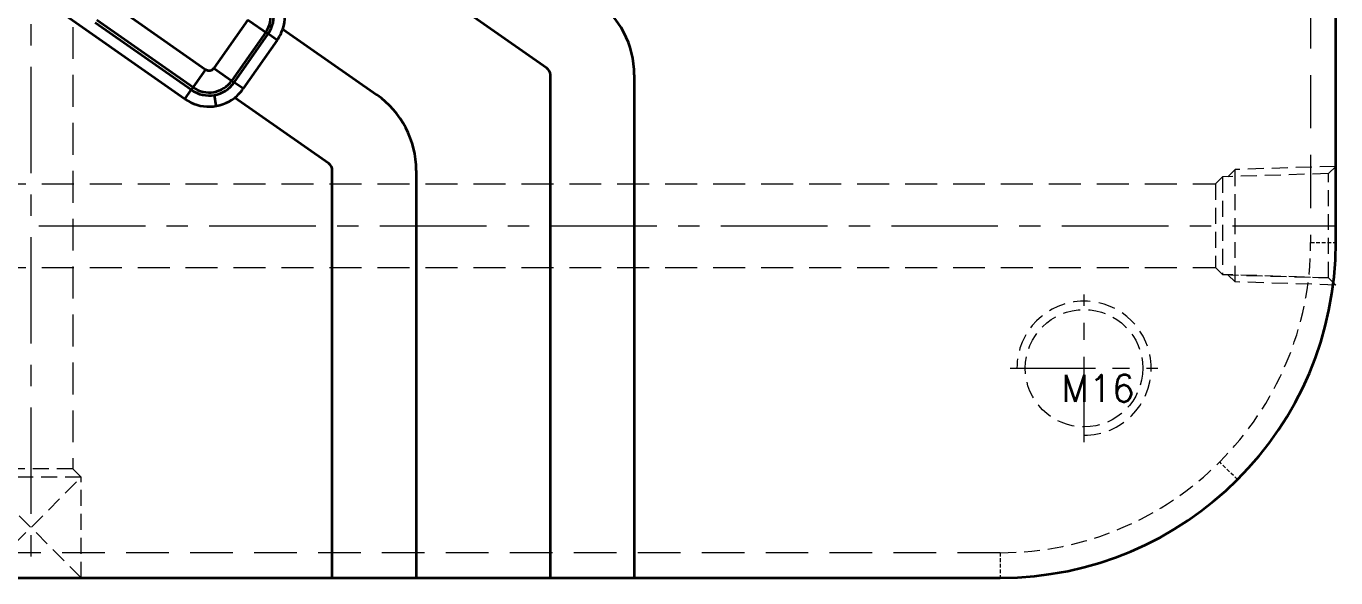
# Model space of a CAD drawing. Header units: millimetres. Extents: x -55 to 464, y 64 to 432.
# Drawn here: x 289.3 to 445.3, y 132 to 197.8 of the extents above; entities that cross this region are included whole.
import ezdxf

# ---------------------------------------------------------------- set-up
doc = ezdxf.new("R2010")
doc.units = ezdxf.units.MM
doc.linetypes.add('CENTER', pattern=[50.8, 31.75, -6.35, 6.35, -6.35])
doc.linetypes.add('HIDDEN', pattern=[9.525, 6.35, -3.175])
for name, color, linetype, lineweight in [('cool', 153, 'HIDDEN', 9), ('core', 7, 'Continuous', 20), ('screw', 33, 'Continuous', 13)]:
    doc.layers.add(name, color=color, linetype=linetype, lineweight=lineweight)
doc.styles.add('TXT', font='txt.shx', dxfattribs={"bigfont": 'gbcbig.shx'})

# ---------------------------------------------------------------- blocks, each defined once
blk = doc.blocks.new('screw_m16_g')
at = {"layer": 'screw', "color": 1, "linetype": 'CENTER', "ltscale": 0.32}
for p, q in [((0, -8.8), (0, 8.8)), ((-8.8, 0), (8.8, 0))]:
    blk.add_line(p, q, dxfattribs=at)
at = {"layer": 'screw', "color": 33, "linetype": 'HIDDEN', "ltscale": 0.32}
blk.add_circle((0, 0), 7, dxfattribs=at)
at = {"layer": 'screw', "color": 92, "linetype": 'HIDDEN', "ltscale": 0.32}
blk.add_arc((0, 0), 8, 270, 180, dxfattribs=at)
at = {"layer": 'screw', "color": 6, "style": 'TXT'}
blk.add_text('M16', height=3.2, dxfattribs=at).set_placement((-2.72, -4))
blk = doc.blocks.new('cool_jt_f12')
at = {"layer": 'cool', "ltscale": 0.3}
for p, q in [((0, 7.0785), (0.856, 6.2225)), ((0, 7.0785), (12, 6.7035)), ((12, 6.7035), (12.856, 5.8475)), ((12, 6.7035), (12, -6.7035)), ((0.856, 6.2225), (0.856, -6.2225)), ((13.5, 5.827375), (0.856, 6.2225)), ((0.856, 6.2225), (13.5, 5.827375)), ((14.327375, 5), (13.5, 5.827375)), ((13.5, -5.827375), (13.5, 5.827375)), ((14.327375, -5), (14.327375, 5)), ((0.856, -6.2225), (0, -7.0785)), ((0.856, -6.2225), (13.5, -5.827375)), ((12, -6.7035), (12.856, -5.8475)), ((13.5, -5.827375), (14.327375, -5)), ((0, -7.0785), (12, -6.7035))]:
    blk.add_line(p, q, dxfattribs=at)
blk = doc.blocks.new('H-SL-1-1')
at = {"layer": 'cool', "ltscale": 0.6}
for p, q in [((14.33, 5), (485.67, 5)), ((14.33, -5), (485.67, -5))]:
    blk.add_line(p, q, dxfattribs=at)
at = {"layer": 'cool', "color": 1, "linetype": 'CENTER', "ltscale": 0.4}
blk.add_line((0, 0), (500, 0), dxfattribs=at)
at = {"layer": 'cool', "ltscale": 0.6, "rotation": 180}
blk.add_blockref('cool_jt_f12', (500, 0), dxfattribs=at)
blk = doc.blocks.new('cool_jt_g15')
at = {"layer": 'cool', "ltscale": 0.3}
for p, q in [((0, 6), (12, 6)), ((0, 6), (12, -6)), ((0, -6), (12, 6)), ((12, -6), (12, 6)), ((12, 6), (13, 5)), ((13, -5), (13, 5)), ((0, -6), (12, -6)), ((12, -6), (13, -5))]:
    blk.add_line(p, q, dxfattribs=at)
blk = doc.blocks.new('H-SL-2-1')
at = {"layer": 'cool', "color": 1, "linetype": 'CENTER', "ltscale": 0.4}
blk.add_line((344.5, 8.89), (344.5, -174), dxfattribs=at)
at = {"layer": 'cool', "ltscale": 0.6}
blk.add_line((349.5, 6), (349.5, -161), dxfattribs=at)
at = {"layer": 'cool', "ltscale": 0.6, "rotation": 90}
blk.add_blockref('cool_jt_g15', (344.5, -174), dxfattribs=at)

msp = doc.modelspace()

# ---------------------------------------------------------------- linework, layer by layer
at = {"layer": 'core', "color": 8, "linetype": 'HIDDEN', "lineweight": 18}
msp.add_line((442.328, 392.005), (442.328, 172.005), dxfattribs=at)
at = {"layer": 'core', "color": 7, "linetype": 'Continuous', "lineweight": 35}
for p, q in [((445.328, 172.005), (445.328, 211.089)), ((351.307, 192.806), (325.815, 210.656)), ((308.185, 189.12), (289.77, 202.014)), ((299.196, 200.656), (310.648, 192.638)), ((308.944, 190.204), (297.492, 198.223)), ((309.152, 190.501), (297.7, 198.52)), ((315.673, 198.585), (311.631, 192.811)), ((315.673, 198.585), (318.107, 196.881)), ((317.81, 197.089), (313.767, 191.315)), ((314.064, 191.107), (318.107, 196.881)), ((319.177, 196.131), (318.107, 196.881)), ((319.841, 197.468), (319.855, 197.458)), ((319.855, 197.458), (331.054, 189.617)), ((319.177, 196.131), (315.134, 190.357)), ((310.648, 192.638), (308.944, 190.204)), ((311.631, 192.811), (314.064, 191.107)), ((351.734, 132.005), (351.734, 191.986)), ((361.734, 191.986), (361.734, 132.005)), ((315.134, 190.357), (314.064, 191.107)), ((308.185, 189.12), (308.944, 190.204)), ((311.921, 188.292), (311.691, 189.595)), ((314.119, 189.267), (314.105, 189.277)), ((325.318, 181.425), (314.119, 189.267)), ((325.745, 132.005), (325.745, 180.606)), ((335.745, 180.606), (335.745, 132.005)), ((250.987, 132.005), (405.328, 132.005))]:
    msp.add_line(p, q, dxfattribs=at)
at = {"layer": 'core', "color": 8, "linetype": 'HIDDEN', "lineweight": 18, "ltscale": 0.07}
for p, q in [((442.328, 172.005), (445.328, 172.005)), ((433.612, 143.721), (431.491, 145.842)), ((405.328, 135.005), (405.328, 132.005))]:
    msp.add_line(p, q, dxfattribs=at)
at = {"layer": 'core', "color": 8, "linetype": 'HIDDEN', "lineweight": 18, "ltscale": 0.8}
msp.add_line((405.328, 135.005), (252.072, 135.005), dxfattribs=at)
at = {"layer": 'core', "color": 7, "linetype": 'Continuous', "lineweight": 35}
for centre, radius, start, end in [((315.095, 198.99), 5, 342.16559, 55), ((315.095, 198.99), 3.314, 325, 55), ((315.095, 198.99), 3.676, 325, 55), ((350.734, 191.986), 11, 0, 55), ((315.095, 198.99), 4.983, 325, 342.2255), ((311.053, 193.216), 0.706, 235, 325), ((350.734, 191.986), 1, 0, 55), ((311.053, 193.216), 3.676, 235, 325), ((311.053, 193.216), 3.314, 235, 325), ((311.053, 193.216), 5, 235, 307.83441), ((311.053, 193.216), 4.983, 307.7745, 325), ((324.745, 180.606), 11, 0, 55), ((324.745, 180.606), 1, 0, 55), ((405.328, 172.005), 40, 270, 0)]:
    msp.add_arc(centre, radius, start, end, dxfattribs=at)
at = {"layer": 'core', "color": 8, "linetype": 'HIDDEN', "lineweight": 18, "ltscale": 0.3}
msp.add_arc((405.328, 172.005), 37, 270, 0, dxfattribs=at)
at = {"layer": 'core', "color": 8, "linetype": 'HIDDEN', "lineweight": 18, "ltscale": 0.07}
msp.add_open_spline([(445.328, 172.005), (445.328, 171.782), (445.326, 171.568), (445.319, 171.16), (445.315, 170.965), (445.307, 170.734), (445.306, 170.688), (445.304, 170.621), (445.303, 170.598), (445.301, 170.554), (445.297, 170.444), (445.293, 170.34), (445.283, 170.101), (445.275, 169.955), (445.264, 169.757), (445.261, 169.694), (445.256, 169.606), (445.254, 169.577), (445.251, 169.522), (445.249, 169.495), (445.241, 169.368), (445.235, 169.283), (445.228, 169.18), (445.226, 169.149), (445.223, 169.11), (445.222, 169.098), (445.22, 169.076), (445.22, 169.066), (445.216, 169.022), (445.215, 169.005), (445.215, 169.005), (445.215, 169.005), (445.215, 169.005)], degree=3, knots=[0, 0, 0, 0, 0.1249304, 0.1249304, 0.2498608, 0.2498608, 0.2810934, 0.2810934, 0.2967097, 0.2967097, 0.312326, 0.3747912, 0.3747912, 0.4997216, 0.4997216, 0.5621869, 0.5621869, 0.5934195, 0.5934195, 0.6246521, 0.6246521, 0.7495825, 0.7495825, 0.8120477, 0.8120477, 0.8432803, 0.8432803, 0.8745129, 0.8745129, 0.9994433, 0.9994433, 1, 1, 1, 1], dxfattribs=at)

# ---------------------------------------------------------------- block references
for name, p in [('H-SL-2-1', (-54.672, 306.005)), ('H-SL-1-1', (-54.672, 174.005))]:
    msp.add_blockref(name, p)
at = {"layer": 'screw'}
msp.add_blockref('screw_m16_g', (415.328, 157.005), dxfattribs=at)

doc.saveas('drawing.dxf')
